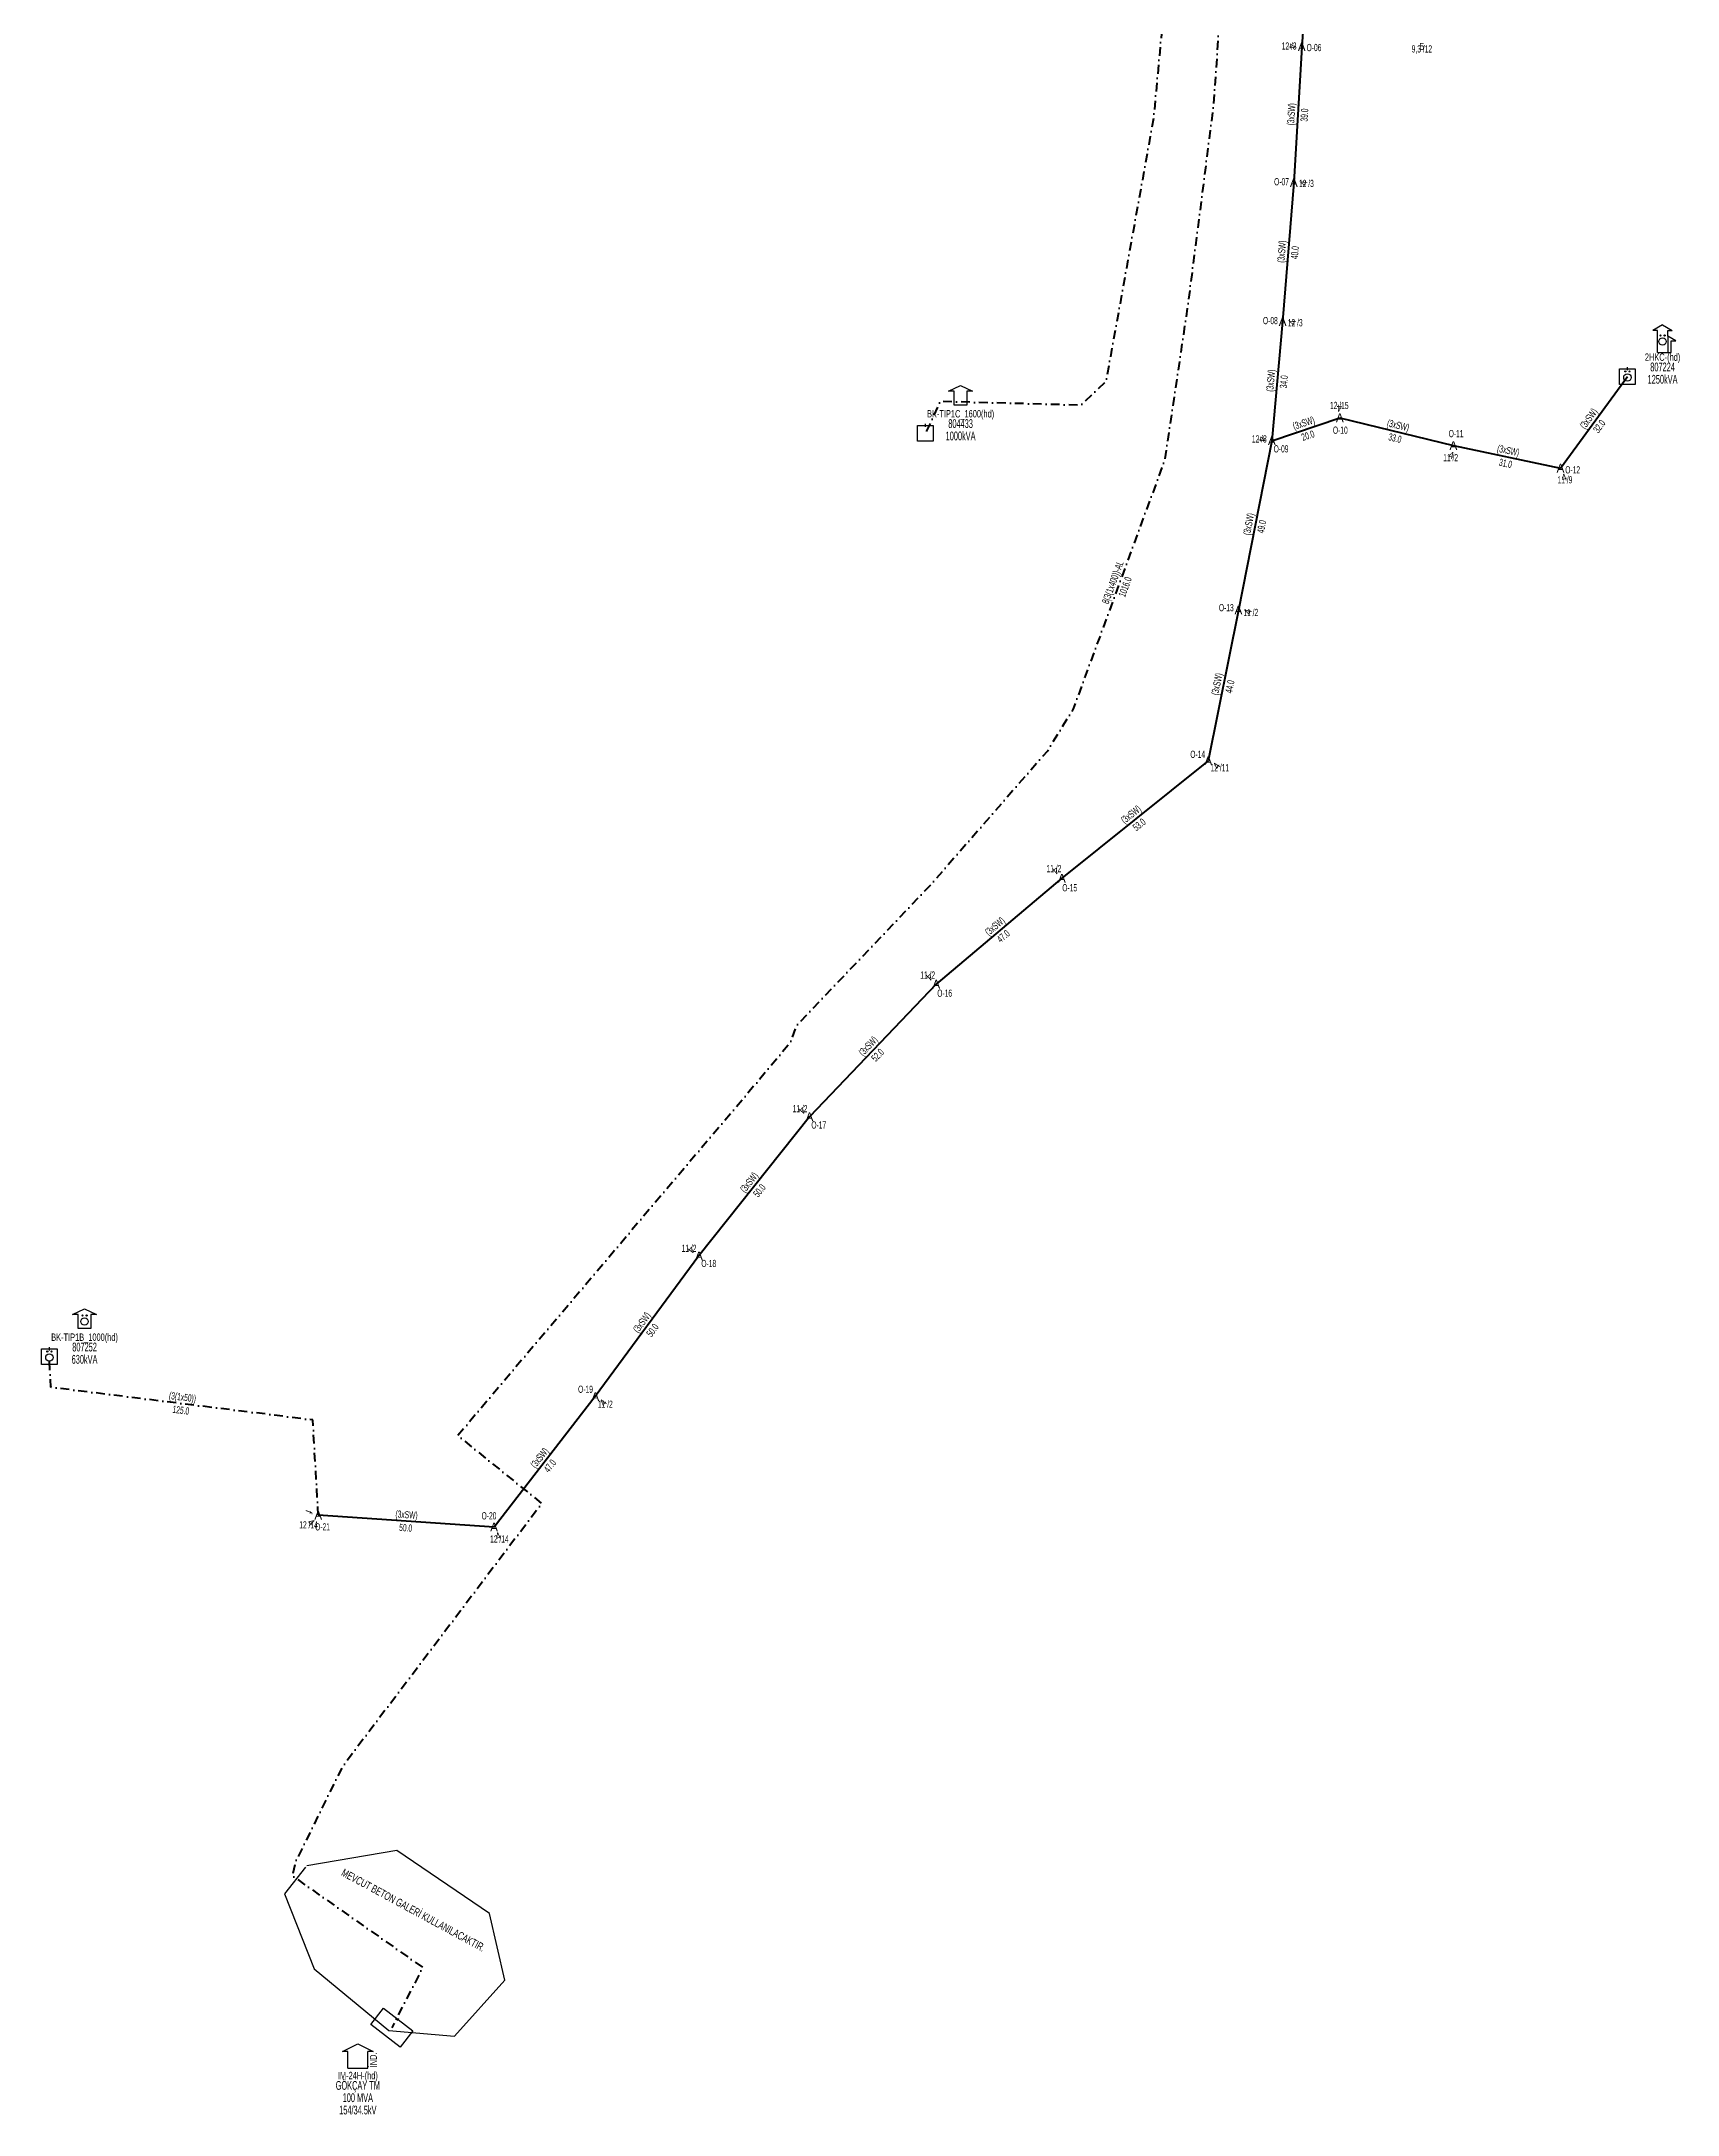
# Model space of a CAD drawing. Header units: millimetres. Extents: x 545975 to 551900, y 4179485 to 4182365.
# Drawn here: x 548215 to 548680, y 4179485 to 4180075 of the extents above; entities that cross this region are included whole.
import ezdxf
from ezdxf.enums import TextEntityAlignment as Align

# ---------------------------------------------------------------- set-up
doc = ezdxf.new("R2010")
doc.units = ezdxf.units.MM
doc.linetypes.add('DASHDOT', pattern=[5, 2.5, -1.25, 0, -1.25])
for name, color, linetype, lineweight in [('DIREK_AG_MEVCUT', 120, 'Continuous', 25), ('DIREK_OG_MEVCUT', 16, 'Continuous', 25), ('HAT_ABH_YERALTI_YENI', 6, 'DASHDOT', 80), ('HAT_OG_HAVAI_MEVCUT', 48, 'Continuous', 70), ('HAT_OG_YERALTI_MEVCUT', 48, 'DASHDOT', 70), ('KULLANICI', 1, 'Continuous', 25), ('TRAFO_MEVCUT', 5, 'Continuous', 30)]:
    doc.layers.add(name, color=color, linetype=linetype, lineweight=lineweight)
doc.styles.add('Direk', font='B_CAD')
doc.styles.get("Standard").update_dxf_attribs({"font": 'Arial'})

# ---------------------------------------------------------------- blocks, each defined once
blk = doc.blocks.new('MEV_BINA_KARE')
at = {"layer": 'TRAFO_MEVCUT', "linetype": 'Continuous'}
for p, q in [((-2.25, -2.25), (-2.25, 2.25)), ((-2.25, 2.25), (2.25, 2.25)), ((0, 1.8), (0, 2.7)), ((2.25, 2.25), (2.25, -2.25)), ((2.25, -2.25), (-2.25, -2.25))]:
    blk.add_line(p, q, dxfattribs=at)
blk = doc.blocks.new('MEV_BETKOSK')
at = {"layer": 'TRAFO_MEVCUT', "linetype": 'Continuous'}
for p, q in [((-3.4, 2), (0, 3.6)), ((-1.8, 2), (-3.4, 2)), ((-1.8, -2), (-1.8, 2)), ((0, 3.6), (3.4, 2)), ((3.4, 2), (1.8, 2)), ((1.8, 2), (1.8, -2)), ((1.8, -2), (-1.8, -2))]:
    blk.add_line(p, q, dxfattribs=at)
blk = doc.blocks.new('MEV_OZELBINA_KARE')
at = {"layer": 'TRAFO_MEVCUT', "linetype": 'Continuous'}
for p, q in [((-2.25, 2.25), (2.25, 2.25)), ((-2.25, -2.25), (-2.25, 2.25)), ((0, 1.8), (0, 2.7)), ((2.25, 2.25), (2.25, -2.25)), ((2.25, -2.25), (-2.25, -2.25))]:
    blk.add_line(p, q, dxfattribs=at)
for centre, radius in [((0, -0.215091), 1.049264), ((-0.592312, 1.488957), 0.15614), ((0.592312, 1.488957), 0.15614)]:
    blk.add_circle(centre, radius, dxfattribs=at)
blk = doc.blocks.new('MEV_KULECIK_OZEL')
at = {"layer": 'TRAFO_MEVCUT', "linetype": 'Continuous'}
for p, q in [((0, 4.72518), (-2.769933, 3.095808)), ((-1.466435, 3.095808), (-2.769933, 3.095808)), ((-1.466435, -3.095808), (-1.466435, 3.095808)), ((0, 4.72518), (2.769933, 3.095808)), ((1.466435, 1.466435), (1.466435, 3.095808)), ((1.466435, 3.095808), (2.769933, 3.095808)), ((1.466435, 1.466435), (1.466435, -3.095808)), ((3.747557, 0.162937), (1.466435, 1.466435)), ((2.444059, -3.095808), (2.444059, 0.162937)), ((2.444059, 0.162937), (3.747557, 0.162937)), ((-1.466435, -3.095808), (2.444059, -3.095808))]:
    blk.add_line(p, q, dxfattribs=at)
for centre, radius in [((0, 0), 1.049264), ((-0.592312, 1.704048), 0.15614), ((0.592312, 1.704048), 0.15614)]:
    blk.add_circle(centre, radius, dxfattribs=at)
blk = doc.blocks.new('MEV_BETKOSK_OZEL')
at = {"layer": 'TRAFO_MEVCUT', "linetype": 'Continuous'}
for p, q in [((-3.4, 2), (0, 3.6)), ((-1.8, 2), (-3.4, 2)), ((-1.8, -2), (-1.8, 2)), ((0, 3.6), (3.4, 2)), ((3.4, 2), (1.8, 2)), ((1.8, 2), (1.8, -2)), ((1.8, -2), (-1.8, -2))]:
    blk.add_line(p, q, dxfattribs=at)
for centre, radius in [((0, 0), 1.049264), ((-0.592312, 1.704048), 0.15614), ((0.592312, 1.704048), 0.15614)]:
    blk.add_circle(centre, radius, dxfattribs=at)
blk = doc.blocks.new('MEV_INDMERK_KARE')
at = {"layer": 'TRAFO_MEVCUT', "linetype": 'Continuous'}
for p, q in [((-5.268651, -2.925), (-5.268651, 2.925)), ((-5.268651, 2.925), (5.268651, 2.925)), ((0, 2.535), (0, 3.315)), ((5.268651, 2.925), (5.268651, -2.925)), ((5.268651, -2.925), (-5.268651, -2.925))]:
    blk.add_line(p, q, dxfattribs=at)
blk = doc.blocks.new('MEV_INDMERK')
at = {"layer": 'TRAFO_MEVCUT', "linetype": 'Continuous'}
for p, q in [((-4.4, 2.4), (0, 4.6)), ((-2.8, 2.4), (-4.4, 2.4)), ((-2.8, -2.4), (-2.8, 2.4)), ((0, 4.6), (4.4, 2.4)), ((4.4, 2.4), (2.8, 2.4)), ((2.8, -2.4), (2.8, 2.4)), ((-2.8, -2.4), (2.8, -2.4))]:
    blk.add_line(p, q, dxfattribs=at)
at = {"layer": 'TRAFO_MEVCUT', "linetype": 'Continuous', "width": 0.6}
blk.add_text('İND.', height=2, rotation=90, dxfattribs=at).set_placement((5.417363, -0.010583), align=Align.CENTER)

msp = doc.modelspace()

# ---------------------------------------------------------------- linework, layer by layer
at = {"layer": 'HAT_ABH_YERALTI_YENI', "flags": 128}
msp.add_lwpolyline([(548565.757, 4180389.383), (548562.332809, 4180385.426825), (548540.814898, 4180365.807553), (548539.549138, 4180362.432195), (548546.724768, 4180274.287313), (548552.000318, 4180204.509911), (548554.320877, 4180170.334406), (548552.430885, 4180117.858821), (548548.222994, 4180056.512278), (548541.057452, 4180000.634396), (548534.306735, 4179955.488975), (548508.367534, 4179884.85687), (548501.001453, 4179872.865634), (548468.091707, 4179835.10381), (548429.723054, 4179794.839733), (548427.824415, 4179789.776695), (548417.851642, 4179777.947164), (548333.479745, 4179678.310965), (548357.334443, 4179659.000019), (548300.69256, 4179584.208395), (548287.501237, 4179557.469227), (548286.43167, 4179553.19096), (548323.509984, 4179527.164836), (548314.709, 4179510.032)], dxfattribs=at)
at = {"layer": 'HAT_OG_HAVAI_MEVCUT'}
for p, q in [((548575.474, 4180106.168), (548573.283, 4180073.028)), ((548573.283, 4180073.028), (548571.036806, 4180034.434574)), ((548571.036806, 4180034.434574), (548567.858, 4179994.91)), ((548567.858, 4179994.91), (548564.786986, 4179961.067495)), ((548646.812, 4179953.25), (548665.823945, 4179979.271712)), ((548564.786986, 4179961.067495), (548584.105, 4179967.567)), ((548584.105, 4179967.567), (548616.374, 4179959.683)), ((548564.786986, 4179961.067495), (548555.292, 4179912.944)), ((548616.374, 4179959.683), (548646.812, 4179953.25)), ((548555.292, 4179912.944), (548546.719, 4179870.126)), ((548546.719, 4179870.126), (548505.128443, 4179836.715638)), ((548505.128443, 4179836.715638), (548469.427116, 4179806.600857)), ((548469.427116, 4179806.600857), (548433.409753, 4179768.889141)), ((548433.409753, 4179768.889141), (548402.006717, 4179729.361163)), ((548402.006717, 4179729.361163), (548372.555357, 4179689.380845)), ((548372.555357, 4179689.380845), (548343.78, 4179652.319)), ((548343.78, 4179652.319), (548293.814, 4179655.653))]:
    msp.add_line(p, q, dxfattribs=at)
at = {"layer": 'HAT_OG_YERALTI_MEVCUT', "flags": 128}
for points in [[(548578.725, 4180408.635), (548569.875832, 4180407.774318), (548565.756497, 4180408.273631), (548524.812799, 4180363.210597), (548519.070694, 4180355.970553), (548533.878869, 4180218.543281), (548536.532141, 4180110.108615), (548531.184307, 4180052.708534), (548517.66063, 4179977.932723), (548510.530185, 4179971.1588), (548470.599693, 4179972.228367), (548466.353, 4179963.176)], [(548293.814, 4179655.653), (548292.26977, 4179682.759225), (548217.800922, 4179692.041461), (548217.424861, 4179700.732669)]]:
    msp.add_lwpolyline(points, dxfattribs=at)
at = {"layer": 'KULLANICI', "flags": 128}
msp.add_lwpolyline([(548290.2321, 4179555.674326), (548284.227856, 4179548.047314), (548292.666253, 4179526.789046), (548313.924521, 4179509.263146), (548332.586359, 4179507.640377), (548346.866722, 4179523.543509), (548342.485247, 4179542.529901), (548316.196397, 4179560.380355), (548290.556654, 4179555.99888)], dxfattribs=at)

# ---------------------------------------------------------------- block references
at = {"layer": 'TRAFO_MEVCUT'}
for name, p in [('MEV_KULECIK_OZEL', (548675.823945, 4179989.271712)), ('MEV_OZELBINA_KARE', (548665.823945, 4179979.271712)), ('MEV_BETKOSK', (548476.353, 4179973.176)), ('MEV_BINA_KARE', (548466.353, 4179963.176)), ('MEV_BETKOSK_OZEL', (548227.424861, 4179710.732669)), ('MEV_OZELBINA_KARE', (548217.424861, 4179700.732669)), ('MEV_INDMERK', (548305.073501, 4179500.883331))]:
    msp.add_blockref(name, p, dxfattribs=at)
at = {"layer": 'TRAFO_MEVCUT', "rotation": 322.375969}
msp.add_blockref('MEV_INDMERK_KARE', (548314.709, 4179510.032), dxfattribs=at)

# ---------------------------------------------------------------- texts
at = {"layer": 'DIREK_AG_MEVCUT', "width": 0.53}
msp.add_text('9,3 /12', height=2.05, dxfattribs=at).set_placement((548607.429768, 4180072.422966), align=Align.MIDDLE_CENTER)
at = {"layer": 'DIREK_AG_MEVCUT', "color": 32, "style": 'Direk'}
msp.add_text('5', height=2, rotation=360.811399, dxfattribs=at).set_placement((548607.419651, 4180073.137281), align=Align.MIDDLE_CENTER)
at = {"layer": 'DIREK_OG_MEVCUT', "width": 0.53}
for s, p in [('12 /3', (548569.699448, 4180073.250741)), ('O-06', (548576.776259, 4180072.810871)), ('O-07', (548567.545181, 4180034.676562)), ('12 /3', (548574.618639, 4180034.186335)), ('O-08', (548564.370748, 4179995.208449)), ('12 /3', (548571.435236, 4179994.60385)), ('12 /15', (548583.955496, 4179971.085763)), ('12 /8', (548561.232645, 4179961.577987)), ('O-09', (548567.417096, 4179958.758271)), ('O-10', (548584.253573, 4179964.070155)), ('O-11', (548617.151305, 4179963.095594)), ('11 /2', (548615.592496, 4179956.251972)), ('O-12', (548650.281272, 4179952.787233)), ('11 /9', (548648.075564, 4179949.950882)), ('O-13', (548551.859153, 4179913.626318)), ('11 /2', (548558.806743, 4179912.245404)), ('O-14', (548543.727546, 4179871.942922)), ('12 /11', (548550.008388, 4179868.128121)), ('11 /2', (548502.869578, 4179839.459577)), ('O-15', (548507.35292, 4179834.013472)), ('11 /2', (548466.989818, 4179809.193377)), ('O-16', (548471.824472, 4179804.050821)), ('11 /2', (548430.722876, 4179771.230946)), ('O-17', (548436.048249, 4179766.589503)), ('11 /2', (548399.17336, 4179731.529094)), ('O-18', (548404.78638, 4179727.234316)), ('O-19', (548369.763876, 4179691.492156)), ('11 /2', (548375.400992, 4179687.228577)), ('12 /14', (548291.069387, 4179652.934932)), ('O-21', (548295.036984, 4179652.373623)), ('O-20', (548342.346487, 4179655.511967)), ('12 /14', (548345.299154, 4179648.935278))]:
    msp.add_text(s, height=2.05, dxfattribs=at).set_placement(p, align=Align.MIDDLE_CENTER)
at = {"layer": 'DIREK_OG_MEVCUT', "color": 32, "style": 'Direk'}
for s, rotation, p in [('4', 266.443271, (548570.488393, 4180073.201703)), ('4', 446.035441, (548573.830105, 4180034.240984)), ('4', 445.10838, (548570.647802, 4179994.671241)), ('4', 182.4329, (548583.986142, 4179970.364476)), ('4', 261.826788, (548562.015426, 4179961.46556)), ('4', 347.168342, (548615.752156, 4179956.952925)), ('4', 380.956866, (548647.813462, 4179950.63522)), ('4', 438.758307, (548558.038278, 4179912.398145)), ('4', 418.726723, (548549.112163, 4179868.672462)), ('4', 219.461885, (548503.348862, 4179838.877371)), ('4', 223.232385, (548467.50923, 4179808.640885)), ('4', 228.925528, (548431.298955, 4179770.728852)), ('4', 232.578749, (548399.782987, 4179731.06264)), ('4', 412.898314, (548374.788543, 4179687.691797)), ('f', 248.991088, (548291.200131, 4179656.656837)), ('4', 314.721584, (548291.824504, 4179653.682745)), ('4', 384.178145, (548344.92681, 4179649.764626))]:
    msp.add_text(s, height=2, rotation=rotation, dxfattribs=at).set_placement(p, align=Align.MIDDLE_CENTER)
at = {"layer": 'DIREK_OG_MEVCUT', "style": 'Direk'}
for p in [(548573.283, 4180073.028), (548571.036806, 4180034.434574), (548567.858, 4179994.91), (548584.105, 4179967.567), (548564.786986, 4179961.067495), (548616.374, 4179959.683), (548646.812, 4179953.25), (548555.292, 4179912.944), (548546.719, 4179870.126), (548505.128443, 4179836.715638), (548469.427116, 4179806.600857), (548433.409753, 4179768.889141), (548402.006717, 4179729.361163), (548372.555357, 4179689.380845), (548293.814, 4179655.653), (548343.78, 4179652.319)]:
    msp.add_text('A', height=2.5, dxfattribs=at).set_placement(p, align=Align.MIDDLE_CENTER)
at = {"layer": 'HAT_ABH_YERALTI_YENI', "lineweight": 30, "width": 0.53}
msp.add_text('8(3(1x400))-AL', height=2.05, rotation=429.834555, dxfattribs=at).set_placement((548520.539238, 4179920.465945), align=Align.CENTER)
msp.add_text('1016.0', height=2.05, rotation=429.834555, dxfattribs=at).set_placement((548522.13503, 4179919.8799), align=Align.TOP_CENTER)
at = {"layer": 'HAT_OG_HAVAI_MEVCUT', "lineweight": 30, "width": 0.53}
for rotation, p in [(446.669059, (548571.311339, 4180053.780675, 274285.518403)), (445.401824, (548568.600139, 4180014.740429, 274283.929)), (444.814936, (548565.475971, 4179978.065565, 274282.393493)), (18.595404, (548574.174942, 4179965.122872, 274292.0525)), (346.270396, (548600.441239, 4179964.450713, 274308.187)), (53.847445, (548655.631641, 4179966.762303, 274332.911972)), (348.066287, (548631.768763, 4179957.298129, 274323.406)), (438.838641, (548559.20557, 4179937.170284, 274277.646)), (438.677973, (548550.172042, 4179891.701875, 274273.3595)), (398.775472, (548525.391392, 4179854.083484, 274252.564221)), (400.148299, (548486.729726, 4179822.307969, 274234.713558)), (406.316471, (548450.803743, 4179788.332072, 274216.704876)), (411.534586, (548417.042699, 4179749.653888, 274201.003359)), (413.622913, (548386.596676, 4179709.875136, 274186.277679)), (412.173714, (548357.496286, 4179671.371202, 274171.89)), (356.182576, (548318.853591, 4179654.834114, 274146.907))]:
    msp.add_text('(3xSW)', height=2.05, rotation=rotation, dxfattribs=at).set_placement(p, align=Align.CENTER)
for s, rotation, p in [('39.0', 446.669059, (548573.008467, 4180053.6819, 274285.518403)), ('40.0', 445.401824, (548570.294667, 4180014.604145, 274283.929)), ('34.0', 444.814936, (548567.169015, 4179977.911931, 274282.393493)), ('32.0', 53.847445, (548657.004304, 4179965.75941, 274332.911972)), ('20.0', 18.595404, (548574.717044, 4179963.511623, 274292.0525)), ('33.0', 346.270396, (548600.037761, 4179962.799287, 274308.187)), ('31.0', 348.066287, (548631.417237, 4179955.634871, 274323.406)), ('49.0', 438.838641, (548560.873416, 4179936.841211, 274277.646)), ('44.0', 438.677973, (548551.838958, 4179891.368125, 274273.3595)), ('53.0', 398.775472, (548526.456051, 4179852.758154, 274252.564221)), ('47.0', 400.148299, (548487.825832, 4179821.008526, 274234.713558)), ('52.0', 406.316471, (548452.033125, 4179787.157926, 274216.704876)), ('50.0', 411.534586, (548418.373771, 4179748.596416, 274201.003359)), ('50.0', 413.622913, (548387.965399, 4179708.866872, 274186.277679)), ('47.0', 412.173714, (548358.839071, 4179670.328644, 274171.89)), ('50.0', 356.182576, (548318.740409, 4179653.137886, 274146.907))]:
    msp.add_text(s, height=2.05, rotation=rotation, dxfattribs=at).set_placement(p, align=Align.TOP_CENTER)
at = {"layer": 'HAT_OG_YERALTI_MEVCUT', "lineweight": 30, "width": 0.53}
msp.add_text('(3(1x50))', height=2.05, rotation=352.894961, dxfattribs=at).set_placement((548255.140481, 4179688.243816), align=Align.CENTER)
msp.add_text('125.0', height=2.05, rotation=352.894961, dxfattribs=at).set_placement((548254.93021, 4179686.55687), align=Align.TOP_CENTER)
at = {"layer": 'KULLANICI', "width": 0.6}
msp.add_text('MEVCUT BETON GALERİ KULLANILACAKTIR.', height=2.2225, rotation=331.5571, dxfattribs=at).set_placement((548321.392136, 4179544.424737), align=Align.TOP_CENTER)
at = {"layer": 'TRAFO_MEVCUT', "width": 0.6}
for s, height, p in [('2HKC-(hd)', 2.1, (548675.823945, 4179983.771712)), ('807224', 2.5, (548675.823945, 4179980.771712)), ('1250kVA', 2.5, (548675.823945, 4179977.271712)), ('BK-TIP1C_1600(hd)', 2.1, (548476.353, 4179967.676)), ('804433', 2.5, (548476.353, 4179964.676)), ('1000kVA', 2.5, (548476.353, 4179961.176)), ('BK-TIP1B_1000(hd)', 2.1, (548227.424861, 4179705.232669)), ('630kVA', 2.5, (548227.424861, 4179698.732669)), ('807252', 2.5, (548227.424861, 4179702.232669)), ('GÖKÇAY TM', 2.5, (548305.073501, 4179492.383331)), ('IM-24H-(hd)', 2.1, (548305.073501, 4179495.383331)), ('100 MVA', 2.5, (548305.073501, 4179488.883331)), ('154/34.5kV', 2.5, (548305.073501, 4179485.383331))]:
    msp.add_text(s, height=height, dxfattribs=at).set_placement(p, align=Align.CENTER)

doc.saveas('drawing.dxf')
